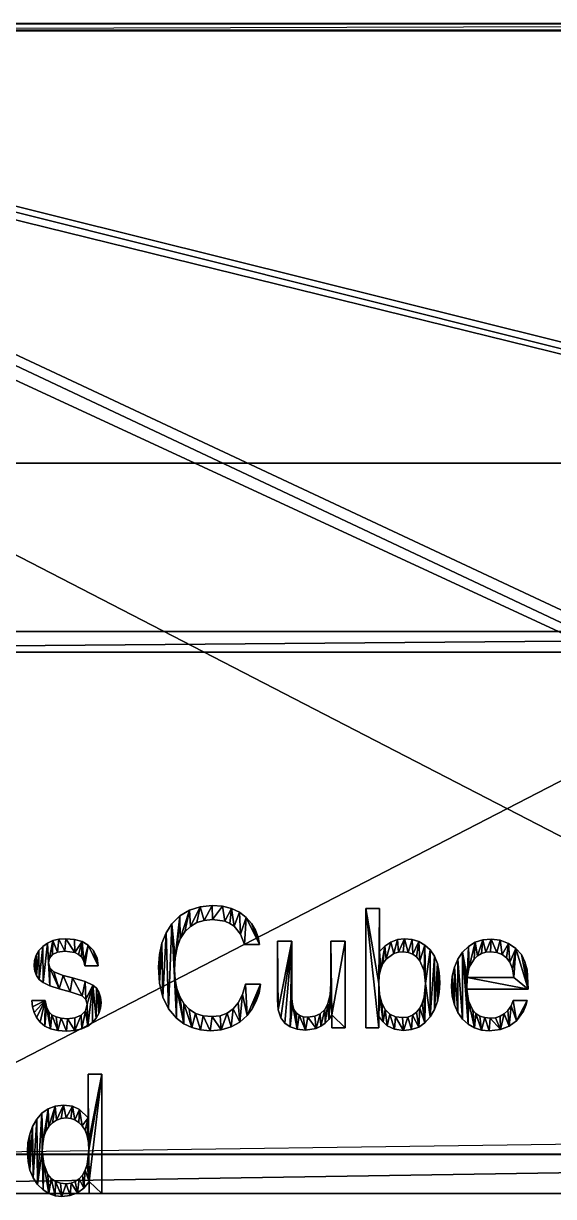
# Model space of a CAD drawing. Extents: x -4 to 921, y -14 to 94.
# Drawn here: x 58.3 to 100.5, y -3.4 to 90 of the extents above; entities that cross this region are included whole.
import ezdxf

# ---------------------------------------------------------------- set-up
doc = ezdxf.new("R2010")
doc.units = 0
doc.layers.get('0').update_dxf_attribs({"color": 13, "linetype": 'CONTINUOUS'})

# ---------------------------------------------------------------- blocks, each defined once
blk = doc.blocks.new('GROUP_3')
for p, q in [((0, 55, 1.716), (109.99, 55, 1.716)), ((0, 55), (109.99, 55)), ((0, 0, 1.716), (109.99, 0, 1.716)), ((0, 0), (109.99, 0))]:
    blk.add_line(p, q)
mesh = blk.add_polyface()
corners = [(109.99, 0, 1.716), (0, 55, 1.716), (0, 0, 1.716), (109.99, 55, 1.716)]
mesh.append_faces([[corners[k] for k in face] for face in [(0, 1, 2), (1, 0, 3)]], dxfattribs={"vtx0": -1})
mesh = blk.add_polyface()
corners = [(109.99, 55), (0, 0), (0, 55), (109.99, 0)]
mesh.append_faces([[corners[k] for k in face] for face in [(0, 1, 2), (1, 0, 3)]], dxfattribs={"vtx0": -1})
mesh = blk.add_polyface()
corners = [(0, 55), (109.99, 55, 1.716), (109.99, 55), (0, 55, 1.716)]
mesh.append_faces([[corners[k] for k in face] for face in [(0, 1, 2), (1, 0, 3)]], dxfattribs={"vtx0": -1})
mesh = blk.add_polyface()
corners = [(109.99, 0, 1.716), (0, 0), (109.99, 0), (0, 0, 1.716)]
mesh.append_faces([[corners[k] for k in face] for face in [(0, 1, 2), (1, 0, 3)]], dxfattribs={"vtx0": -1})
blk = doc.blocks.new('GROUP_4')
blk.add_blockref('GROUP_3', (45, 1.539, 62.813))
blk = doc.blocks.new('GROUP_8')
for p, q in [((203.686, 93.132, 4.5), (3.696, 93.132, 4.5)), ((207.688, 93.092, 4.5), (3.696, 93.092, 4.5)), ((5.196, 93.132, 2.845), (203.686, 93.132, 2.845)), ((203.686, 3.092), (0, 3.092)), ((3.696, 3.132, 2.845), (203.686, 3.092, 2.845)), ((0, 0, 4.5), (207.688, 0, 4.5)), ((0, 0), (203.686, 0))]:
    blk.add_line(p, q)
at = {"color": 18}
for p, q in [((80.312, 22.857, 0.051), (81.059, 22.68, 0.051)), ((81.059, 22.68, 0.051), (81.706, 22.384, 0.051)), ((92.097, 22.691, 0.051), (93.225, 22.691, 0.051)), ((92.097, 13.194, 0.051), (92.097, 22.691, 0.051)), ((93.225, 22.691, 0.051), (93.225, 19.257, 0.051)), ((78.213, 21.556, 0.051), (77.682, 21.249, 0.051)), ((78.811, 21.74, 0.051), (78.213, 21.556, 0.051)), ((80.908, 21.501, 0.051), (80.495, 21.668, 0.051)), ((81.257, 21.267, 0.051), (80.908, 21.501, 0.051)), ((81.706, 22.384, 0.051), (82.253, 21.969, 0.051)), ((82.253, 21.969, 0.051), (82.694, 21.48, 0.051)), ((82.694, 21.48, 0.051), (83.024, 20.958, 0.051)), ((77.218, 20.819, 0.051), (76.842, 20.263, 0.051)), ((77.682, 21.249, 0.051), (77.218, 20.819, 0.051)), ((83.024, 20.958, 0.051), (83.245, 20.404, 0.051)), ((65.222, 19.343, 0.051), (65.531, 19.669, 0.051)), ((65.531, 19.669, 0.051), (65.914, 19.934, 0.051)), ((65.914, 19.934, 0.051), (66.358, 20.123, 0.051)), ((66.358, 20.123, 0.051), (66.863, 20.237, 0.051)), ((66.863, 20.237, 0.051), (67.428, 20.275, 0.051)), ((67.428, 20.275, 0.051), (68.154, 20.218, 0.051)), ((68.154, 20.218, 0.051), (68.77, 20.046, 0.051)), ((68.77, 20.046, 0.051), (69.278, 19.76, 0.051)), ((69.278, 19.76, 0.051), (69.677, 19.36, 0.051)), ((76.842, 20.263, 0.051), (76.573, 19.575, 0.051)), ((83.355, 19.817, 0.051), (82.105, 19.817, 0.051)), ((83.245, 20.404, 0.051), (83.355, 19.817, 0.051)), ((84.823, 20.094, 0.051), (86.009, 20.094, 0.051)), ((89.217, 20.094, 0.051), (90.377, 20.094, 0.051)), ((90.377, 20.094, 0.051), (90.377, 13.194, 0.051)), ((93.225, 19.257, 0.051), (93.642, 19.694, 0.051)), ((93.642, 19.694, 0.051), (94.133, 20.014, 0.051)), ((94.133, 20.014, 0.051), (94.684, 20.21, 0.051)), ((94.684, 20.21, 0.051), (95.28, 20.275, 0.051)), ((95.28, 20.275, 0.051), (95.894, 20.22, 0.051)), ((95.894, 20.22, 0.051), (96.447, 20.053, 0.051)), ((96.447, 20.053, 0.051), (96.939, 19.777, 0.051)), ((96.939, 19.777, 0.051), (97.37, 19.389, 0.051)), ((100.041, 19.212, 0.051), (100.527, 19.666, 0.051)), ((100.527, 19.666, 0.051), (101.081, 19.99, 0.051)), ((101.081, 19.99, 0.051), (101.705, 20.184, 0.051)), ((101.705, 20.184, 0.051), (102.399, 20.249, 0.051)), ((102.399, 20.249, 0.051), (103.122, 20.163, 0.051)), ((103.122, 20.163, 0.051), (103.823, 19.904, 0.051)), ((103.823, 19.904, 0.051), (104.43, 19.509, 0.051)), ((64.87, 18.551, 0.051), (65.002, 18.97, 0.051)), ((65.002, 18.97, 0.051), (65.222, 19.343, 0.051)), ((66.089, 18.74, 0.051), (66.005, 18.368, 0.051)), ((66.343, 19.031, 0.051), (66.089, 18.74, 0.051)), ((66.761, 19.22, 0.051), (66.343, 19.031, 0.051)), ((67.338, 19.283, 0.051), (66.761, 19.22, 0.051)), ((68.177, 19.168, 0.051), (67.338, 19.283, 0.051)), ((68.487, 19.025, 0.051), (68.177, 19.168, 0.051)), ((68.723, 18.825, 0.051), (68.487, 19.025, 0.051)), ((68.915, 18.485, 0.051), (68.723, 18.825, 0.051)), ((69.677, 19.36, 0.051), (69.997, 18.758, 0.051)), ((69.997, 18.758, 0.051), (70.096, 18.11, 0.051)), ((94.401, 19.091, 0.051), (93.756, 18.651, 0.051)), ((94.761, 19.201, 0.051), (94.401, 19.091, 0.051)), ((95.145, 19.238, 0.051), (94.761, 19.201, 0.051)), ((95.571, 19.193, 0.051), (95.145, 19.238, 0.051)), ((95.943, 19.059, 0.051), (95.571, 19.193, 0.051)), ((96.259, 18.835, 0.051), (95.943, 19.059, 0.051)), ((96.52, 18.523, 0.051), (96.259, 18.835, 0.051)), ((97.37, 19.389, 0.051), (97.721, 18.894, 0.051)), ((97.721, 18.894, 0.051), (97.972, 18.293, 0.051)), ((99.646, 18.654, 0.051), (100.041, 19.212, 0.051)), ((101.275, 18.913, 0.051), (100.988, 18.661, 0.051)), ((101.594, 19.093, 0.051), (101.275, 18.913, 0.051)), ((101.945, 19.202, 0.051), (101.594, 19.093, 0.051)), ((102.328, 19.238, 0.051), (101.945, 19.202, 0.051)), ((102.845, 19.185, 0.051), (102.328, 19.238, 0.051)), ((103.283, 19.028, 0.051), (102.845, 19.185, 0.051)), ((103.641, 18.767, 0.051), (103.283, 19.028, 0.051)), ((103.919, 18.4, 0.051), (103.641, 18.767, 0.051)), ((104.43, 19.509, 0.051), (104.873, 19.012, 0.051)), ((104.873, 19.012, 0.051), (105.163, 18.447, 0.051)), ((64.826, 18.084, 0.051), (64.87, 18.551, 0.051)), ((64.872, 17.691, 0.051), (64.826, 18.084, 0.051)), ((66.005, 18.368, 0.051), (66.116, 17.962, 0.051)), ((66.116, 17.962, 0.051), (66.449, 17.646, 0.051)), ((69, 18.11, 0.051), (68.915, 18.485, 0.051)), ((70.096, 18.11, 0.051), (69, 18.11, 0.051)), ((93.309, 17.875, 0.051), (93.197, 17.344, 0.051)), ((93.495, 18.311, 0.051), (93.309, 17.875, 0.051)), ((93.756, 18.651, 0.051), (93.495, 18.311, 0.051)), ((97.972, 18.293, 0.051), (98.122, 17.587, 0.051)), ((99.195, 17.304, 0.051), (99.364, 18.018, 0.051)), ((99.364, 18.018, 0.051), (99.646, 18.654, 0.051)), ((100.574, 18.006, 0.051), (100.415, 17.195, 0.051)), ((100.988, 18.661, 0.051), (100.574, 18.006, 0.051)), ((104.13, 17.873, 0.051), (103.919, 18.4, 0.051)), ((104.248, 17.195, 0.051), (104.13, 17.873, 0.051)), ((65.012, 17.344, 0.051), (64.872, 17.691, 0.051)), ((65.246, 17.041, 0.051), (65.012, 17.344, 0.051)), ((65.573, 16.783, 0.051), (65.246, 17.041, 0.051)), ((66.449, 17.646, 0.051), (67.209, 17.363, 0.051)), ((76.406, 17.016, 0.051), (76.552, 16.302, 0.051)), ((93.197, 17.344, 0.051), (93.16, 16.719, 0.051)), ((98.122, 17.587, 0.051), (98.173, 16.777, 0.051)), ((99.139, 16.512, 0.051), (99.195, 17.304, 0.051)), ((100.415, 17.195, 0.051), (104.248, 17.195, 0.051)), ((66.108, 16.525, 0.051), (65.573, 16.783, 0.051)), ((69.651, 16.59, 0.051), (69.947, 16.336, 0.051)), ((69.947, 16.336, 0.051), (70.158, 16.018, 0.051)), ((70.158, 16.018, 0.051), (70.285, 15.637, 0.051)), ((76.552, 16.302, 0.051), (76.795, 15.667, 0.051)), ((81.952, 15.829, 0.051), (82.195, 16.673, 0.051)), ((82.195, 16.673, 0.051), (83.445, 16.673, 0.051)), ((83.313, 15.956, 0.051), (83.084, 15.3, 0.051)), ((83.445, 16.673, 0.051), (83.313, 15.956, 0.051)), ((93.16, 16.719, 0.051), (93.221, 15.838, 0.051)), ((98.123, 15.993, 0.051), (97.974, 15.279, 0.051)), ((98.173, 16.777, 0.051), (98.123, 15.993, 0.051)), ((99.195, 15.715, 0.051), (99.139, 16.512, 0.051)), ((105.44, 16.274, 0.051), (100.382, 16.274, 0.051)), ((64.692, 14.865, 0.051), (64.632, 15.359, 0.051)), ((64.632, 15.359, 0.051), (65.747, 15.359, 0.051)), ((65.747, 15.359, 0.051), (65.845, 14.847, 0.051)), ((69.083, 15.448, 0.051), (68.788, 15.733, 0.051)), ((69.058, 14.547, 0.051), (69.181, 15.056, 0.051)), ((69.181, 15.056, 0.051), (69.083, 15.448, 0.051)), ((70.328, 15.192, 0.051), (70.284, 14.747, 0.051)), ((70.285, 15.637, 0.051), (70.328, 15.192, 0.051)), ((76.795, 15.667, 0.051), (77.134, 15.111, 0.051)), ((77.134, 15.111, 0.051), (77.57, 14.659, 0.051)), ((81.196, 14.69, 0.051), (81.609, 15.166, 0.051)), ((81.609, 15.166, 0.051), (81.952, 15.829, 0.051)), ((83.084, 15.3, 0.051), (82.759, 14.703, 0.051)), ((86.051, 15.034, 0.051), (86.176, 14.65, 0.051)), ((88.712, 14.641, 0.051), (88.979, 15.114, 0.051)), ((88.979, 15.114, 0.051), (89.158, 15.802, 0.051)), ((93.221, 15.838, 0.051), (93.405, 15.14, 0.051)), ((93.405, 15.14, 0.051), (93.683, 14.641, 0.051)), ((96.52, 14.747, 0.051), (96.724, 15.151, 0.051)), ((96.724, 15.151, 0.051), (96.87, 15.614, 0.051)), ((97.974, 15.279, 0.051), (97.727, 14.634, 0.051)), ((99.363, 15.012, 0.051), (99.195, 15.715, 0.051)), ((99.643, 14.403, 0.051), (99.363, 15.012, 0.051)), ((104.029, 14.929, 0.051), (104.203, 15.359, 0.051)), ((104.203, 15.359, 0.051), (105.343, 15.359, 0.051)), ((105.246, 14.957, 0.051), (105.044, 14.512, 0.051)), ((105.343, 15.359, 0.051), (105.246, 14.957, 0.051)), ((64.826, 14.411, 0.051), (64.692, 14.865, 0.051)), ((65.035, 14, 0.051), (64.826, 14.411, 0.051)), ((65.845, 14.847, 0.051), (66.037, 14.47, 0.051)), ((66.037, 14.47, 0.051), (66.296, 14.225, 0.051)), ((66.296, 14.225, 0.051), (66.636, 14.05, 0.051)), ((66.636, 14.05, 0.051), (67.056, 13.945, 0.051)), ((68.163, 13.98, 0.051), (68.691, 14.19, 0.051)), ((68.691, 14.19, 0.051), (69.058, 14.547, 0.051)), ((70.153, 14.333, 0.051), (69.934, 13.951, 0.051)), ((70.284, 14.747, 0.051), (70.153, 14.333, 0.051)), ((77.57, 14.659, 0.051), (78.101, 14.336, 0.051)), ((78.101, 14.336, 0.051), (78.728, 14.142, 0.051)), ((78.728, 14.142, 0.051), (79.45, 14.077, 0.051)), ((79.45, 14.077, 0.051), (80.117, 14.145, 0.051)), ((80.117, 14.145, 0.051), (80.699, 14.349, 0.051)), ((80.699, 14.349, 0.051), (81.196, 14.69, 0.051)), ((82.337, 14.167, 0.051), (81.724, 13.635, 0.051)), ((82.759, 14.703, 0.051), (82.337, 14.167, 0.051)), ((85.113, 13.993, 0.051), (84.896, 14.61, 0.051)), ((86.176, 14.65, 0.051), (86.364, 14.38, 0.051)), ((86.364, 14.38, 0.051), (86.619, 14.187, 0.051)), ((86.619, 14.187, 0.051), (86.941, 14.071, 0.051)), ((86.941, 14.071, 0.051), (87.33, 14.032, 0.051)), ((87.33, 14.032, 0.051), (87.887, 14.1, 0.051)), ((87.887, 14.1, 0.051), (88.348, 14.303, 0.051)), ((88.348, 14.303, 0.051), (88.712, 14.641, 0.051)), ((89.295, 14.212, 0.051), (89.042, 13.85, 0.051)), ((89.282, 13.194, 0.051), (89.295, 14.212, 0.051)), ((93.523, 13.649, 0.051), (93.167, 14.077, 0.051)), ((93.167, 14.077, 0.051), (93.167, 13.194, 0.051)), ((93.683, 14.641, 0.051), (94.061, 14.285, 0.051)), ((94.061, 14.285, 0.051), (94.537, 14.071, 0.051)), ((94.537, 14.071, 0.051), (95.112, 14, 0.051)), ((95.112, 14, 0.051), (95.553, 14.046, 0.051)), ((95.553, 14.046, 0.051), (95.935, 14.187, 0.051)), ((95.935, 14.187, 0.051), (96.257, 14.42, 0.051)), ((96.257, 14.42, 0.051), (96.52, 14.747, 0.051)), ((97.38, 14.058, 0.051), (96.946, 13.584, 0.051)), ((97.727, 14.634, 0.051), (97.38, 14.058, 0.051)), ((100.034, 13.887, 0.051), (99.643, 14.403, 0.051)), ((100.878, 14.589, 0.051), (101.142, 14.312, 0.051)), ((101.142, 14.312, 0.051), (101.47, 14.113, 0.051)), ((101.47, 14.113, 0.051), (101.861, 13.994, 0.051)), ((102.746, 13.992, 0.051), (103.132, 14.104, 0.051)), ((103.132, 14.104, 0.051), (103.471, 14.292, 0.051)), ((103.471, 14.292, 0.051), (103.765, 14.554, 0.051)), ((103.765, 14.554, 0.051), (104.029, 14.929, 0.051)), ((65.318, 13.629, 0.051), (65.035, 14, 0.051)), ((65.695, 13.324, 0.051), (65.318, 13.629, 0.051)), ((66.184, 13.105, 0.051), (65.695, 13.324, 0.051)), ((66.786, 12.974, 0.051), (66.184, 13.105, 0.051)), ((67.056, 13.945, 0.051), (67.557, 13.91, 0.051)), ((67.557, 13.91, 0.051), (68.163, 13.98, 0.051)), ((68.747, 13.098, 0.051), (68.169, 12.972, 0.051)), ((69.233, 13.307, 0.051), (68.747, 13.098, 0.051)), ((69.629, 13.6, 0.051), (69.233, 13.307, 0.051)), ((69.934, 13.951, 0.051), (69.629, 13.6, 0.051)), ((77.778, 13.199, 0.051), (77.119, 13.511, 0.051)), ((78.504, 13.012, 0.051), (77.778, 13.199, 0.051)), ((85.44, 13.562, 0.051), (85.113, 13.993, 0.051)), ((85.883, 13.254, 0.051), (85.44, 13.562, 0.051)), ((86.445, 13.069, 0.051), (85.883, 13.254, 0.051)), ((88, 13.143, 0.051), (87.123, 13.008, 0.051)), ((88.385, 13.312, 0.051), (88, 13.143, 0.051)), ((88.734, 13.549, 0.051), (88.385, 13.312, 0.051)), ((89.042, 13.85, 0.051), (88.734, 13.549, 0.051)), ((90.377, 13.194, 0.051), (89.282, 13.194, 0.051)), ((93.167, 13.194, 0.051), (92.097, 13.194, 0.051)), ((93.856, 13.356, 0.051), (93.523, 13.649, 0.051)), ((94.458, 13.07, 0.051), (93.856, 13.356, 0.051)), ((96.435, 13.246, 0.051), (95.847, 13.043, 0.051)), ((96.946, 13.584, 0.051), (96.435, 13.246, 0.051)), ((100.507, 13.477, 0.051), (100.034, 13.887, 0.051)), ((101.028, 13.184, 0.051), (100.507, 13.477, 0.051)), ((101.599, 13.008, 0.051), (101.028, 13.184, 0.051)), ((101.861, 13.994, 0.051), (102.315, 13.955, 0.051)), ((102.315, 13.955, 0.051), (102.746, 13.992, 0.051)), ((67.499, 12.93, 0.051), (66.786, 12.974, 0.051)), ((68.169, 12.972, 0.051), (67.499, 12.93, 0.051)), ((87.123, 13.008, 0.051), (86.445, 13.069, 0.051)), ((95.183, 12.975, 0.051), (94.458, 13.07, 0.051)), ((95.847, 13.043, 0.051), (95.183, 12.975, 0.051)), ((102.218, 12.95, 0.051), (101.599, 13.008, 0.051)), ((69.271, 6.011, 0.051), (69.271, 9.496, 0.051)), ((69.271, 9.496, 0.051), (70.386, 9.496, 0.051)), ((70.386, 9.496, 0.051), (70.386, 0, 0.051)), ((65.468, 6.401, 0.051), (65.977, 6.746, 0.051)), ((65.977, 6.746, 0.051), (66.568, 6.953, 0.051)), ((66.568, 6.953, 0.051), (67.242, 7.022, 0.051)), ((67.242, 7.022, 0.051), (67.97, 6.939, 0.051)), ((67.97, 6.939, 0.051), (68.569, 6.687, 0.051)), ((68.569, 6.687, 0.051), (69.271, 6.011, 0.051)), ((64.705, 5.34, 0.051), (65.042, 5.918, 0.051)), ((65.042, 5.918, 0.051), (65.468, 6.401, 0.051)), ((66.333, 5.634, 0.051), (66.04, 5.341, 0.051)), ((66.668, 5.843, 0.051), (66.333, 5.634, 0.051)), ((67.044, 5.969, 0.051), (66.668, 5.843, 0.051)), ((67.461, 6.011, 0.051), (67.044, 5.969, 0.051)), ((67.838, 5.972, 0.051), (67.461, 6.011, 0.051)), ((68.184, 5.854, 0.051), (67.838, 5.972, 0.051)), ((68.499, 5.658, 0.051), (68.184, 5.854, 0.051)), ((68.782, 5.383, 0.051), (68.499, 5.658, 0.051)), ((64.32, 4.034, 0.051), (64.464, 4.712, 0.051)), ((64.464, 4.712, 0.051), (64.705, 5.34, 0.051)), ((65.802, 4.966, 0.051), (65.632, 4.513, 0.051)), ((66.04, 5.341, 0.051), (65.802, 4.966, 0.051)), ((69.016, 5.026, 0.051), (68.782, 5.383, 0.051)), ((69.183, 4.585, 0.051), (69.016, 5.026, 0.051)), ((64.272, 3.305, 0.051), (64.32, 4.034, 0.051)), ((65.53, 3.981, 0.051), (65.496, 3.369, 0.051)), ((65.632, 4.513, 0.051), (65.53, 3.981, 0.051)), ((69.283, 4.058, 0.051), (69.183, 4.585, 0.051)), ((64.325, 2.54, 0.051), (64.272, 3.305, 0.051)), ((64.483, 1.855, 0.051), (64.325, 2.54, 0.051)), ((69.025, 1.843, 0.051), (69.187, 2.302, 0.051)), ((64.747, 1.25, 0.051), (64.483, 1.855, 0.051)), ((65.116, 0.725, 0.051), (64.747, 1.25, 0.051)), ((65.966, 1.514, 0.051), (66.237, 1.187, 0.051)), ((66.237, 1.187, 0.051), (66.578, 0.953, 0.051)), ((66.578, 0.953, 0.051), (66.991, 0.813, 0.051)), ((67.859, 0.81, 0.051), (68.207, 0.94, 0.051)), ((68.207, 0.94, 0.051), (68.521, 1.156, 0.051)), ((68.521, 1.156, 0.051), (68.798, 1.459, 0.051)), ((68.798, 1.459, 0.051), (69.025, 1.843, 0.051)), ((69.342, 0.96, 0.051), (68.899, 0.411, 0.051)), ((69.342, 0, 0.051), (69.342, 0.96, 0.051)), ((65.557, 0.301, 0.051), (65.116, 0.725, 0.051)), ((66.037, -0.002, 0.051), (65.557, 0.301, 0.051)), ((66.991, 0.813, 0.051), (67.474, 0.767, 0.051)), ((67.474, 0.767, 0.051), (67.859, 0.81, 0.051)), ((68.382, 0.039, 0.051), (67.788, -0.174, 0.051)), ((68.899, 0.411, 0.051), (68.382, 0.039, 0.051)), ((66.556, -0.184, 0.051), (66.037, -0.002, 0.051)), ((67.113, -0.245, 0.051), (66.556, -0.184, 0.051)), ((67.788, -0.174, 0.051), (67.113, -0.245, 0.051)), ((70.386, 0, 0.051), (69.342, 0, 0.051))]:
    blk.add_line(p, q, dxfattribs=at)
for points in [[(77.119, 13.511, 0.051), (76.525, 13.948, 0.051), (75.88, 14.698, 0.051), (75.419, 15.628, 0.051), (75.142, 16.737, 0.051), (75.05, 18.026, 0.051), (75.119, 19.026, 0.051), (75.327, 19.932, 0.051), (75.673, 20.743, 0.051), (76.158, 21.46, 0.051), (76.814, 22.097, 0.051), (77.584, 22.552, 0.051), (78.467, 22.825, 0.051), (79.463, 22.916, 0.051), (80.312, 22.857, 0.051)], [(80.495, 21.668, 0.051), (79.476, 21.802, 0.051), (78.811, 21.74, 0.051)], [(82.105, 19.817, 0.051), (81.787, 20.637, 0.051), (81.257, 21.267, 0.051)], [(84.896, 14.61, 0.051), (84.823, 15.404, 0.051), (84.823, 20.094, 0.051)], [(86.009, 20.094, 0.051), (86.009, 15.514, 0.051), (86.051, 15.034, 0.051)], [(89.158, 15.802, 0.051), (89.217, 16.706, 0.051), (89.217, 20.094, 0.051)], [(76.573, 19.575, 0.051), (76.412, 18.757, 0.051), (76.358, 17.807, 0.051), (76.406, 17.016, 0.051)], [(96.87, 15.614, 0.051), (96.987, 16.719, 0.051), (96.87, 17.714, 0.051), (96.52, 18.523, 0.051)], [(105.163, 18.447, 0.051), (105.337, 17.794, 0.051), (105.44, 16.274, 0.051)], [(67.209, 17.363, 0.051), (67.976, 17.176, 0.051), (69.02, 16.878, 0.051), (69.651, 16.59, 0.051)], [(68.788, 15.733, 0.051), (67.796, 16.061, 0.051), (66.874, 16.293, 0.051), (66.108, 16.525, 0.051)], [(100.382, 16.274, 0.051), (100.522, 15.328, 0.051), (100.878, 14.589, 0.051)], [(105.044, 14.512, 0.051), (104.473, 13.749, 0.051), (103.882, 13.317, 0.051)], [(81.724, 13.635, 0.051), (81.013, 13.254, 0.051), (80.203, 13.026, 0.051), (79.296, 12.95, 0.051), (78.504, 13.012, 0.051)], [(103.882, 13.317, 0.051), (103.166, 13.053, 0.051), (102.218, 12.95, 0.051)], [(69.187, 2.302, 0.051), (69.316, 3.447, 0.051), (69.283, 4.058, 0.051)], [(65.496, 3.369, 0.051), (65.614, 2.352, 0.051), (65.966, 1.514, 0.051)]]:
    blk.add_polyline3d(points, dxfattribs=at)
mesh = blk.add_polyface()
corners = [(3.696, 93.092, 4.5), (3.696, 93.132, 4.5), (0, 93.092, 4.5), (207.688, 93.092, 4.5), (203.686, 93.132, 4.5)]
mesh.append_faces([[corners[k] for k in face] for face in [(0, 1, 2), (1, 3, 4)]], dxfattribs={"vtx0": -1})
mesh.append_faces([[corners[k] for k in face] for face in [(1, 0, 3)]], dxfattribs={"vtx0": -1, "vtx2": -1})
mesh = blk.add_polyface()
corners = [(207.688, 0, 4.5), (0, 93.092, 4.5), (0, 0, 4.5), (3.696, 93.092, 4.5), (207.688, 93.092, 4.5)]
mesh.append_faces([[corners[k] for k in face] for face in [(0, 1, 2), (3, 0, 4)]], dxfattribs={"vtx0": -1})
mesh.append_faces([[corners[k] for k in face] for face in [(1, 0, 3)]], dxfattribs={"vtx0": -1, "vtx1": -1})
mesh = blk.add_polyface()
corners = [(3.696, 93.132, 2.845), (203.686, 93.132, 2.845), (5.196, 93.132, 2.845), (203.686, 93.132, 4.5), (3.696, 93.132, 4.5)]
mesh.append_faces([[corners[k] for k in face] for face in [(0, 1, 2), (3, 0, 4)]], dxfattribs={"vtx0": -1})
mesh.append_faces([[corners[k] for k in face] for face in [(1, 0, 3)]], dxfattribs={"vtx0": -1, "vtx1": -1})
mesh = blk.add_polyface()
corners = [(5.196, 93.132, 2.845), (3.696, 3.132, 2.845), (3.696, 93.132, 2.845), (203.686, 3.092, 2.845), (203.686, 93.132, 2.845)]
mesh.append_faces([[corners[k] for k in face] for face in [(0, 1, 2), (3, 0, 4)]], dxfattribs={"vtx0": -1})
mesh.append_faces([[corners[k] for k in face] for face in [(1, 0, 3)]], dxfattribs={"vtx0": -1, "vtx1": -1})
mesh = blk.add_polyface(dxfattribs=at)
corners = [(75.142, 16.737, 0.051), (75.119, 19.026, 0.051), (75.05, 18.026, 0.051), (75.327, 19.932, 0.051), (75.419, 15.628, 0.051), (75.673, 20.743, 0.051), (75.88, 14.698, 0.051), (76.158, 21.46, 0.051), (76.525, 13.948, 0.051), (76.358, 17.807, 0.051), (76.406, 17.016, 0.051), (76.552, 16.302, 0.051), (77.119, 13.511, 0.051), (76.795, 15.667, 0.051), (77.134, 15.111, 0.051), (77.778, 13.199, 0.051), (77.57, 14.659, 0.051), (78.101, 14.336, 0.051), (78.504, 13.012, 0.051), (78.728, 14.142, 0.051), (79.296, 12.95, 0.051), (79.45, 14.077, 0.051), (80.203, 13.026, 0.051), (80.117, 14.145, 0.051), (80.699, 14.349, 0.051), (81.013, 13.254, 0.051), (81.196, 14.69, 0.051), (81.724, 13.635, 0.051), (81.609, 15.166, 0.051), (81.952, 15.829, 0.051), (82.337, 14.167, 0.051), (82.195, 16.673, 0.051), (83.445, 16.673, 0.051), (82.759, 14.703, 0.051), (83.084, 15.3, 0.051), (83.313, 15.956, 0.051), (76.412, 18.757, 0.051), (76.814, 22.097, 0.051), (76.573, 19.575, 0.051), (76.842, 20.263, 0.051), (77.584, 22.552, 0.051), (77.218, 20.819, 0.051), (77.682, 21.249, 0.051), (78.467, 22.825, 0.051), (78.213, 21.556, 0.051), (78.811, 21.74, 0.051), (79.463, 22.916, 0.051), (79.476, 21.802, 0.051), (80.312, 22.857, 0.051), (80.495, 21.668, 0.051), (81.059, 22.68, 0.051), (80.908, 21.501, 0.051), (81.257, 21.267, 0.051), (81.706, 22.384, 0.051), (81.787, 20.637, 0.051), (82.253, 21.969, 0.051), (82.105, 19.817, 0.051), (83.355, 19.817, 0.051), (82.694, 21.48, 0.051), (83.024, 20.958, 0.051), (83.245, 20.404, 0.051)]
mesh.append_faces([[corners[k] for k in face] for face in [(0, 1, 2), (32, 34, 35), (59, 57, 60)]], dxfattribs={"vtx0": -1, "color": 18})
mesh.append_faces([[corners[k] for k in face] for face in [(1, 0, 3), (3, 4, 5), (5, 6, 7), (9, 8, 10), (10, 8, 11), (11, 12, 13), (13, 12, 14), (14, 15, 16), (16, 15, 17), (17, 18, 19), (19, 20, 21), (21, 22, 23), (23, 22, 24), (24, 25, 26), (26, 27, 28), (28, 27, 29), (29, 30, 31), (31, 30, 32), (7, 36, 37), (36, 7, 9), (37, 39, 40), (40, 42, 43), (43, 45, 46), (46, 47, 48), (48, 49, 50), (50, 52, 53), (53, 54, 55), (55, 57, 58), (58, 57, 59)]], dxfattribs={"vtx0": -1, "vtx1": -1, "color": 18})
mesh.append_faces([[corners[k] for k in face] for face in [(7, 8, 9)]], dxfattribs={"vtx0": -1, "vtx1": -1, "vtx2": -1, "color": 18})
mesh.append_faces([[corners[k] for k in face] for face in [(3, 0, 4), (5, 4, 6), (7, 6, 8), (11, 8, 12), (14, 12, 15), (17, 15, 18), (19, 18, 20), (21, 20, 22), (24, 22, 25), (26, 25, 27), (29, 27, 30), (32, 30, 33), (32, 33, 34), (37, 36, 38), (37, 38, 39), (40, 39, 41), (40, 41, 42), (43, 42, 44), (43, 44, 45), (46, 45, 47), (48, 47, 49), (50, 49, 51), (50, 51, 52), (53, 52, 54), (55, 54, 56), (55, 56, 57)]], dxfattribs={"vtx0": -1, "vtx2": -1, "color": 18})
mesh = blk.add_polyface(dxfattribs=at)
corners = [(93.167, 13.194, 0.051), (92.097, 22.691, 0.051), (92.097, 13.194, 0.051), (93.16, 16.719, 0.051), (93.167, 14.077, 0.051), (93.221, 15.838, 0.051), (93.523, 13.649, 0.051), (93.405, 15.14, 0.051), (93.683, 14.641, 0.051), (93.856, 13.356, 0.051), (94.061, 14.285, 0.051), (94.458, 13.07, 0.051), (94.537, 14.071, 0.051), (95.183, 12.975, 0.051), (95.112, 14, 0.051), (95.553, 14.046, 0.051), (95.847, 13.043, 0.051), (95.935, 14.187, 0.051), (96.435, 13.246, 0.051), (96.257, 14.42, 0.051), (96.52, 14.747, 0.051), (96.946, 13.584, 0.051), (96.724, 15.151, 0.051), (96.87, 15.614, 0.051), (96.987, 16.719, 0.051), (97.38, 14.058, 0.051), (97.37, 19.389, 0.051), (97.721, 18.894, 0.051), (97.727, 14.634, 0.051), (97.972, 18.293, 0.051), (97.974, 15.279, 0.051), (98.122, 17.587, 0.051), (98.123, 15.993, 0.051), (98.173, 16.777, 0.051), (93.309, 17.875, 0.051), (93.225, 19.257, 0.051), (93.197, 17.344, 0.051), (93.642, 19.694, 0.051), (93.495, 18.311, 0.051), (93.756, 18.651, 0.051), (94.133, 20.014, 0.051), (94.401, 19.091, 0.051), (94.684, 20.21, 0.051), (94.761, 19.201, 0.051), (95.28, 20.275, 0.051), (95.145, 19.238, 0.051), (95.571, 19.193, 0.051), (95.894, 20.22, 0.051), (95.943, 19.059, 0.051), (96.447, 20.053, 0.051), (96.259, 18.835, 0.051), (96.52, 18.523, 0.051), (96.939, 19.777, 0.051), (96.87, 17.714, 0.051), (93.225, 22.691, 0.051)]
mesh.append_faces([[corners[k] for k in face] for face in [(0, 1, 2), (31, 32, 33)]], dxfattribs={"vtx0": -1, "color": 18})
mesh.append_faces([[corners[k] for k in face] for face in [(3, 4, 5), (5, 6, 7), (7, 6, 8), (8, 9, 10), (10, 11, 12), (12, 13, 14), (14, 13, 15), (15, 16, 17), (17, 18, 19), (19, 18, 20), (20, 21, 22), (22, 21, 23), (23, 21, 24), (26, 25, 27), (27, 28, 29), (29, 30, 31), (34, 35, 36), (35, 34, 37), (37, 39, 40), (40, 41, 42), (42, 43, 44), (44, 46, 47), (47, 48, 49), (49, 51, 52), (52, 24, 26), (54, 36, 35)]], dxfattribs={"vtx0": -1, "vtx1": -1, "color": 18})
mesh.append_faces([[corners[k] for k in face] for face in [(1, 0, 3), (24, 25, 26)]], dxfattribs={"vtx0": -1, "vtx1": -1, "vtx2": -1, "color": 18})
mesh.append_faces([[corners[k] for k in face] for face in [(3, 0, 4), (5, 4, 6), (8, 6, 9), (10, 9, 11), (12, 11, 13), (15, 13, 16), (17, 16, 18), (20, 18, 21), (24, 21, 25), (27, 25, 28), (29, 28, 30), (31, 30, 32), (37, 34, 38), (37, 38, 39), (40, 39, 41), (42, 41, 43), (44, 43, 45), (44, 45, 46), (47, 46, 48), (49, 48, 50), (49, 50, 51), (52, 51, 53), (52, 53, 24), (3, 54, 1), (54, 3, 36)]], dxfattribs={"vtx0": -1, "vtx2": -1, "color": 18})
mesh = blk.add_polyface(dxfattribs=at)
corners = [(64.692, 14.865, 0.051), (65.747, 15.359, 0.051), (64.632, 15.359, 0.051), (64.826, 14.411, 0.051), (65.035, 14, 0.051), (65.318, 13.629, 0.051), (65.695, 13.324, 0.051), (65.845, 14.847, 0.051), (66.184, 13.105, 0.051), (66.037, 14.47, 0.051), (66.296, 14.225, 0.051), (66.786, 12.974, 0.051), (66.636, 14.05, 0.051), (67.056, 13.945, 0.051), (67.499, 12.93, 0.051), (67.557, 13.91, 0.051), (68.169, 12.972, 0.051), (68.163, 13.98, 0.051), (68.691, 14.19, 0.051), (68.747, 13.098, 0.051), (69.058, 14.547, 0.051), (69.233, 13.307, 0.051), (69.181, 15.056, 0.051), (64.872, 17.691, 0.051), (64.87, 18.551, 0.051), (64.826, 18.084, 0.051), (65.002, 18.97, 0.051), (65.012, 17.344, 0.051), (65.222, 19.343, 0.051), (65.246, 17.041, 0.051), (65.531, 19.669, 0.051), (65.573, 16.783, 0.051), (65.914, 19.934, 0.051), (66.108, 16.525, 0.051), (66.005, 18.368, 0.051), (66.116, 17.962, 0.051), (66.874, 16.293, 0.051), (66.449, 17.646, 0.051), (67.209, 17.363, 0.051), (67.796, 16.061, 0.051), (67.976, 17.176, 0.051), (68.788, 15.733, 0.051), (69.02, 16.878, 0.051), (69.083, 15.448, 0.051), (69.651, 16.59, 0.051), (69.629, 13.6, 0.051), (69.934, 13.951, 0.051), (69.947, 16.336, 0.051), (70.153, 14.333, 0.051), (70.158, 16.018, 0.051), (70.284, 14.747, 0.051), (70.285, 15.637, 0.051), (70.328, 15.192, 0.051), (66.358, 20.123, 0.051), (66.089, 18.74, 0.051), (66.343, 19.031, 0.051), (66.761, 19.22, 0.051), (66.863, 20.237, 0.051), (67.338, 19.283, 0.051), (67.428, 20.275, 0.051), (68.177, 19.168, 0.051), (68.154, 20.218, 0.051), (68.77, 20.046, 0.051), (68.487, 19.025, 0.051), (68.723, 18.825, 0.051), (68.915, 18.485, 0.051), (69.278, 19.76, 0.051), (69, 18.11, 0.051), (70.096, 18.11, 0.051), (69.677, 19.36, 0.051), (69.997, 18.758, 0.051)]
mesh.append_faces([[corners[k] for k in face] for face in [(0, 1, 2), (23, 24, 25), (51, 50, 52), (69, 68, 70)]], dxfattribs={"vtx0": -1, "color": 18})
mesh.append_faces([[corners[k] for k in face] for face in [(1, 6, 7), (7, 8, 9), (9, 8, 10), (10, 11, 12), (12, 11, 13), (13, 14, 15), (15, 16, 17), (17, 16, 18), (18, 19, 20), (20, 21, 22), (24, 23, 26), (26, 27, 28), (28, 29, 30), (30, 31, 32), (34, 33, 35), (35, 36, 37), (37, 36, 38), (38, 39, 40), (40, 41, 42), (42, 43, 44), (44, 46, 47), (47, 48, 49), (49, 50, 51), (53, 56, 57), (57, 58, 59), (59, 60, 61), (61, 60, 62), (62, 65, 66), (66, 68, 69)]], dxfattribs={"vtx0": -1, "vtx1": -1, "color": 18})
mesh.append_faces([[corners[k] for k in face] for face in [(32, 33, 34), (44, 22, 21)]], dxfattribs={"vtx0": -1, "vtx1": -1, "vtx2": -1, "color": 18})
mesh.append_faces([[corners[k] for k in face] for face in [(1, 0, 3), (1, 3, 4), (1, 4, 5), (1, 5, 6), (7, 6, 8), (10, 8, 11), (13, 11, 14), (15, 14, 16), (18, 16, 19), (20, 19, 21), (26, 23, 27), (28, 27, 29), (30, 29, 31), (32, 31, 33), (35, 33, 36), (38, 36, 39), (40, 39, 41), (42, 41, 43), (44, 43, 22), (44, 21, 45), (44, 45, 46), (47, 46, 48), (49, 48, 50), (34, 53, 32), (53, 34, 54), (53, 54, 55), (53, 55, 56), (57, 56, 58), (59, 58, 60), (62, 60, 63), (62, 63, 64), (62, 64, 65), (66, 65, 67), (66, 67, 68)]], dxfattribs={"vtx0": -1, "vtx2": -1, "color": 18})
mesh = blk.add_polyface(dxfattribs=at)
corners = [(90.377, 13.194, 0.051), (89.295, 14.212, 0.051), (89.282, 13.194, 0.051), (85.883, 13.254, 0.051), (86.051, 15.034, 0.051), (86.009, 15.514, 0.051), (86.445, 13.069, 0.051), (86.176, 14.65, 0.051), (86.364, 14.38, 0.051), (86.619, 14.187, 0.051), (87.123, 13.008, 0.051), (86.941, 14.071, 0.051), (87.33, 14.032, 0.051), (88, 13.143, 0.051), (87.887, 14.1, 0.051), (88.348, 14.303, 0.051), (88.385, 13.312, 0.051), (88.712, 14.641, 0.051), (88.734, 13.549, 0.051), (88.979, 15.114, 0.051), (89.042, 13.85, 0.051), (89.158, 15.802, 0.051), (89.217, 16.706, 0.051), (89.217, 20.094, 0.051), (90.377, 20.094, 0.051), (84.896, 14.61, 0.051), (84.823, 20.094, 0.051), (84.823, 15.404, 0.051), (86.009, 20.094, 0.051), (85.113, 13.993, 0.051), (85.44, 13.562, 0.051)]
mesh.append_faces([[corners[k] for k in face] for face in [(0, 1, 2), (25, 26, 27)]], dxfattribs={"vtx0": -1, "color": 18})
mesh.append_faces([[corners[k] for k in face] for face in [(4, 6, 7), (7, 6, 8), (8, 6, 9), (9, 10, 11), (11, 10, 12), (12, 13, 14), (14, 13, 15), (15, 16, 17), (17, 18, 19), (19, 20, 21), (21, 1, 22), (22, 1, 23), (23, 1, 24), (24, 1, 0), (26, 25, 28), (28, 3, 5)]], dxfattribs={"vtx0": -1, "vtx1": -1, "color": 18})
mesh.append_faces([[corners[k] for k in face] for face in [(3, 4, 5), (4, 3, 6), (9, 6, 10), (12, 10, 13), (15, 13, 16), (17, 16, 18), (19, 18, 20), (21, 20, 1), (28, 25, 29), (28, 29, 30), (28, 30, 3)]], dxfattribs={"vtx0": -1, "vtx2": -1, "color": 18})
mesh = blk.add_polyface(dxfattribs=at)
corners = [(99.195, 15.715, 0.051), (99.195, 17.304, 0.051), (99.139, 16.512, 0.051), (99.363, 15.012, 0.051), (99.364, 18.018, 0.051), (99.643, 14.403, 0.051), (99.646, 18.654, 0.051), (100.034, 13.887, 0.051), (100.041, 19.212, 0.051), (100.507, 13.477, 0.051), (100.382, 16.274, 0.051), (100.522, 15.328, 0.051), (101.028, 13.184, 0.051), (100.878, 14.589, 0.051), (101.142, 14.312, 0.051), (101.599, 13.008, 0.051), (101.47, 14.113, 0.051), (101.861, 13.994, 0.051), (102.218, 12.95, 0.051), (102.315, 13.955, 0.051), (103.166, 13.053, 0.051), (102.746, 13.992, 0.051), (103.132, 14.104, 0.051), (103.471, 14.292, 0.051), (103.882, 13.317, 0.051), (103.765, 14.554, 0.051), (104.029, 14.929, 0.051), (104.473, 13.749, 0.051), (104.203, 15.359, 0.051), (105.343, 15.359, 0.051), (105.044, 14.512, 0.051), (105.246, 14.957, 0.051), (105.44, 16.274, 0.051), (100.415, 17.195, 0.051), (104.248, 17.195, 0.051), (104.43, 19.509, 0.051), (104.873, 19.012, 0.051), (105.163, 18.447, 0.051), (105.337, 17.794, 0.051), (100.527, 19.666, 0.051), (100.574, 18.006, 0.051), (101.081, 19.99, 0.051), (100.988, 18.661, 0.051), (101.275, 18.913, 0.051), (101.705, 20.184, 0.051), (101.594, 19.093, 0.051), (101.945, 19.202, 0.051), (102.399, 20.249, 0.051), (102.328, 19.238, 0.051), (102.845, 19.185, 0.051), (103.122, 20.163, 0.051), (103.283, 19.028, 0.051), (103.823, 19.904, 0.051), (103.641, 18.767, 0.051), (103.919, 18.4, 0.051), (104.13, 17.873, 0.051)]
mesh.append_faces([[corners[k] for k in face] for face in [(0, 1, 2), (29, 30, 31), (37, 32, 38)]], dxfattribs={"vtx0": -1, "color": 18})
mesh.append_faces([[corners[k] for k in face] for face in [(1, 3, 4), (4, 5, 6), (6, 7, 8), (10, 9, 11), (11, 12, 13), (13, 12, 14), (14, 15, 16), (16, 15, 17), (17, 18, 19), (19, 20, 21), (21, 20, 22), (22, 20, 23), (23, 24, 25), (25, 24, 26), (26, 27, 28), (28, 27, 29), (32, 33, 10), (33, 32, 34), (35, 32, 36), (36, 32, 37), (8, 33, 39), (39, 40, 41), (41, 43, 44), (44, 46, 47), (47, 49, 50), (50, 51, 52), (52, 54, 35)]], dxfattribs={"vtx0": -1, "vtx1": -1, "color": 18})
mesh.append_faces([[corners[k] for k in face] for face in [(8, 9, 10), (34, 32, 35), (33, 8, 10)]], dxfattribs={"vtx0": -1, "vtx1": -1, "vtx2": -1, "color": 18})
mesh.append_faces([[corners[k] for k in face] for face in [(1, 0, 3), (4, 3, 5), (6, 5, 7), (8, 7, 9), (11, 9, 12), (14, 12, 15), (17, 15, 18), (19, 18, 20), (23, 20, 24), (26, 24, 27), (29, 27, 30), (39, 33, 40), (41, 40, 42), (41, 42, 43), (44, 43, 45), (44, 45, 46), (47, 46, 48), (47, 48, 49), (50, 49, 51), (52, 51, 53), (52, 53, 54), (35, 54, 55), (35, 55, 34)]], dxfattribs={"vtx0": -1, "vtx2": -1, "color": 18})
mesh = blk.add_polyface(dxfattribs=at)
corners = [(64.325, 2.54, 0.051), (64.32, 4.034, 0.051), (64.272, 3.305, 0.051), (64.464, 4.712, 0.051), (64.483, 1.855, 0.051), (64.705, 5.34, 0.051), (64.747, 1.25, 0.051), (65.042, 5.918, 0.051), (65.116, 0.725, 0.051), (65.468, 6.401, 0.051), (65.496, 3.369, 0.051), (65.557, 0.301, 0.051), (65.614, 2.352, 0.051), (66.037, -0.002, 0.051), (65.966, 1.514, 0.051), (66.237, 1.187, 0.051), (66.556, -0.184, 0.051), (66.578, 0.953, 0.051), (67.113, -0.245, 0.051), (66.991, 0.813, 0.051), (67.474, 0.767, 0.051), (67.788, -0.174, 0.051), (67.859, 0.81, 0.051), (68.382, 0.039, 0.051), (68.207, 0.94, 0.051), (68.521, 1.156, 0.051), (68.899, 0.411, 0.051), (68.798, 1.459, 0.051), (69.025, 1.843, 0.051), (69.342, 0.96, 0.051), (69.187, 2.302, 0.051), (69.316, 3.447, 0.051), (70.386, 0, 0.051), (69.342, 0, 0.051), (65.53, 3.981, 0.051), (65.977, 6.746, 0.051), (65.632, 4.513, 0.051), (65.802, 4.966, 0.051), (66.04, 5.341, 0.051), (66.568, 6.953, 0.051), (66.333, 5.634, 0.051), (66.668, 5.843, 0.051), (67.242, 7.022, 0.051), (67.044, 5.969, 0.051), (67.461, 6.011, 0.051), (67.97, 6.939, 0.051), (67.838, 5.972, 0.051), (68.184, 5.854, 0.051), (68.569, 6.687, 0.051), (68.499, 5.658, 0.051), (68.782, 5.383, 0.051), (69.271, 6.011, 0.051), (69.016, 5.026, 0.051), (69.183, 4.585, 0.051), (69.283, 4.058, 0.051), (69.271, 9.496, 0.051), (70.386, 9.496, 0.051)]
mesh.append_faces([[corners[k] for k in face] for face in [(0, 1, 2), (32, 29, 33)]], dxfattribs={"vtx0": -1, "color": 18})
mesh.append_faces([[corners[k] for k in face] for face in [(1, 0, 3), (3, 4, 5), (5, 6, 7), (7, 8, 9), (10, 11, 12), (12, 13, 14), (14, 13, 15), (15, 16, 17), (17, 18, 19), (19, 18, 20), (20, 21, 22), (22, 23, 24), (24, 23, 25), (25, 26, 27), (27, 26, 28), (28, 29, 30), (30, 29, 31), (9, 34, 35), (34, 9, 10), (35, 38, 39), (39, 41, 42), (42, 44, 45), (45, 47, 48), (48, 50, 51), (51, 54, 55), (55, 54, 56), (56, 29, 32)]], dxfattribs={"vtx0": -1, "vtx1": -1, "color": 18})
mesh.append_faces([[corners[k] for k in face] for face in [(9, 8, 10), (56, 31, 29)]], dxfattribs={"vtx0": -1, "vtx1": -1, "vtx2": -1, "color": 18})
mesh.append_faces([[corners[k] for k in face] for face in [(3, 0, 4), (5, 4, 6), (7, 6, 8), (10, 8, 11), (12, 11, 13), (15, 13, 16), (17, 16, 18), (20, 18, 21), (22, 21, 23), (25, 23, 26), (28, 26, 29), (35, 34, 36), (35, 36, 37), (35, 37, 38), (39, 38, 40), (39, 40, 41), (42, 41, 43), (42, 43, 44), (45, 44, 46), (45, 46, 47), (48, 47, 49), (48, 49, 50), (51, 50, 52), (51, 52, 53), (51, 53, 54), (56, 54, 31)]], dxfattribs={"vtx0": -1, "vtx2": -1, "color": 18})
mesh = blk.add_polyface()
corners = [(203.686, 3.092), (0, 0), (0, 3.092), (203.686, 0)]
mesh.append_faces([[corners[k] for k in face] for face in [(0, 1, 2), (1, 0, 3)]], dxfattribs={"vtx0": -1})
mesh = blk.add_polyface()
corners = [(207.688, 0, 4.5), (203.686, 0), (207.688, 0), (0, 0), (0, 0, 4.5)]
mesh.append_faces([[corners[k] for k in face] for face in [(0, 1, 2), (3, 0, 4)]], dxfattribs={"vtx0": -1})
mesh.append_faces([[corners[k] for k in face] for face in [(1, 0, 3)]], dxfattribs={"vtx0": -1, "vtx1": -1})
blk = doc.blocks.new('GROUP_5')
for p, q in [((203.686, 93.132, 4.5), (3.696, 93.132, 4.5)), ((207.688, 93.092, 4.5), (3.696, 93.092, 4.5)), ((5.196, 93.132, 2.845), (203.686, 93.132, 2.845)), ((203.686, 3.092), (0, 3.092)), ((3.696, 3.132, 2.845), (203.686, 3.092, 2.845)), ((0, 0, 4.5), (207.688, 0, 4.5)), ((0, 0), (203.686, 0))]:
    blk.add_line(p, q)
mesh = blk.add_polyface()
corners = [(3.696, 93.092, 4.5), (3.696, 93.132, 4.5), (0, 93.092, 4.5), (207.688, 93.092, 4.5), (203.686, 93.132, 4.5)]
mesh.append_faces([[corners[k] for k in face] for face in [(0, 1, 2), (1, 3, 4)]], dxfattribs={"vtx0": -1})
mesh.append_faces([[corners[k] for k in face] for face in [(1, 0, 3)]], dxfattribs={"vtx0": -1, "vtx2": -1})
mesh = blk.add_polyface()
corners = [(207.688, 0, 4.5), (0, 93.092, 4.5), (0, 0, 4.5), (3.696, 93.092, 4.5), (207.688, 93.092, 4.5)]
mesh.append_faces([[corners[k] for k in face] for face in [(0, 1, 2), (3, 0, 4)]], dxfattribs={"vtx0": -1})
mesh.append_faces([[corners[k] for k in face] for face in [(1, 0, 3)]], dxfattribs={"vtx0": -1, "vtx1": -1})
mesh = blk.add_polyface()
corners = [(3.696, 93.132, 4.5), (5.196, 93.132, 2.845), (3.696, 93.132, 2.845), (203.686, 93.132, 2.845), (203.686, 93.132, 4.5)]
mesh.append_faces([[corners[k] for k in face] for face in [(0, 1, 2), (3, 0, 4)]], dxfattribs={"vtx0": -1})
mesh.append_faces([[corners[k] for k in face] for face in [(1, 0, 3)]], dxfattribs={"vtx0": -1, "vtx1": -1})
mesh = blk.add_polyface()
corners = [(5.196, 93.132, 2.845), (3.696, 3.132, 2.845), (3.696, 93.132, 2.845), (203.686, 3.092, 2.845), (203.686, 93.132, 2.845)]
mesh.append_faces([[corners[k] for k in face] for face in [(0, 1, 2), (3, 0, 4)]], dxfattribs={"vtx0": -1})
mesh.append_faces([[corners[k] for k in face] for face in [(1, 0, 3)]], dxfattribs={"vtx0": -1, "vtx1": -1})
mesh = blk.add_polyface()
corners = [(203.686, 3.092), (0, 0), (0, 3.092), (203.686, 0)]
mesh.append_faces([[corners[k] for k in face] for face in [(0, 1, 2), (1, 0, 3)]], dxfattribs={"vtx0": -1})
mesh = blk.add_polyface()
corners = [(207.688, 0, 4.5), (203.686, 0), (207.688, 0), (0, 0), (0, 0, 4.5)]
mesh.append_faces([[corners[k] for k in face] for face in [(0, 1, 2), (3, 0, 4)]], dxfattribs={"vtx0": -1})
mesh.append_faces([[corners[k] for k in face] for face in [(1, 0, 3)]], dxfattribs={"vtx0": -1, "vtx1": -1})

msp = doc.modelspace()

# ---------------------------------------------------------------- linework, layer by layer
for p, q in [((193.676, 90, 76.655), (-2.07, 89.415, 76.655)), ((197.554, 89.415, 146.655), (46.929, 89.415, 146.655)), ((145.413, 89.415, 145.529), (48.558, 89.415, 145.529)), ((145.413, 89.415, 76.655), (48.558, 89.415, 76.655)), ((43.49, 0), (150.071, 1.482, 0.009))]:
    msp.add_line(p, q)

# ---------------------------------------------------------------- block references
at = {"xscale": 0.9689999999999998}
for name, p in [('GROUP_8', (-3.696, -3.132, 72.155)), ('GROUP_4', (-0.11, -1.539, -0.009))]:
    msp.add_blockref(name, p, dxfattribs=at)
at = {"xscale": 0.9689999999999998, "yscale": 0.5314388262981476}
msp.add_blockref('GROUP_5', (-3.696, 39.961, 142.426), dxfattribs=at)

# ---------------------------------------------------------------- meshes
mesh = msp.add_polyface()
corners = [(46.929, 89.415, 146.655), (48.558, 89.415, 145.529), (46.929, 89.415, 145.529), (145.413, 89.415, 145.529), (146.929, 89.415, 145.529), (195.899, 89.415, 145.529), (197.554, 89.415, 145.529), (197.554, 89.415, 146.655)]
mesh.append_faces([[corners[k] for k in face] for face in [(0, 1, 2), (6, 0, 7)]], dxfattribs={"vtx0": -1})
mesh.append_faces([[corners[k] for k in face] for face in [(1, 0, 3), (3, 0, 4), (4, 0, 5), (5, 0, 6)]], dxfattribs={"vtx0": -1, "vtx1": -1})
mesh = msp.add_polyface()
corners = [(145.413, 89.415, 145.529), (48.558, 89.415, 76.655), (145.413, 89.415, 76.655), (48.558, 89.415, 145.529)]
mesh.append_faces([[corners[k] for k in face] for face in [(0, 1, 2), (1, 0, 3)]], dxfattribs={"vtx0": -1})

doc.saveas('drawing.dxf')
